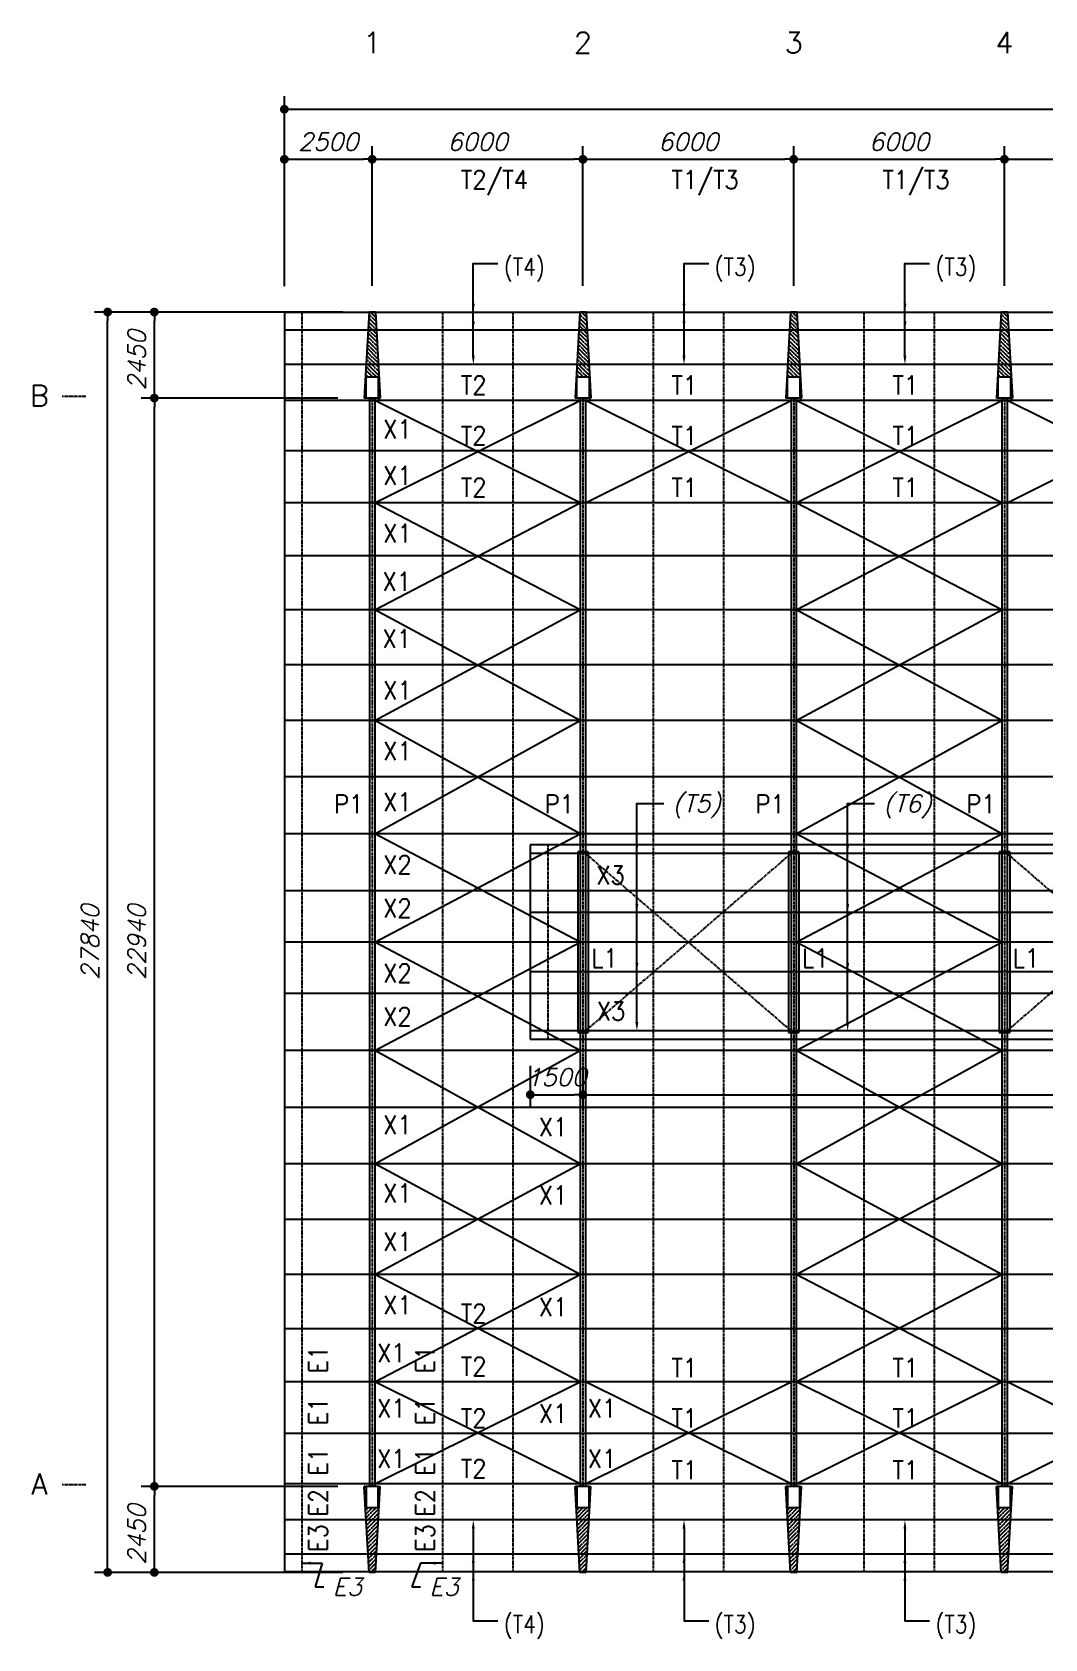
# Model space of a CAD drawing. Header units: millimetres. Extents: x -287396 to 401320, y -174247 to 142644.
# Drawn here: x 22053 to 50884, y 95146 to 140914 of the extents above; entities that cross this region are included whole.
import ezdxf
from ezdxf.enums import TextEntityAlignment as Align

# ---------------------------------------------------------------- set-up
doc = ezdxf.new("R2010")
doc.units = ezdxf.units.MM
doc.header["$LTSCALE"] = 2.5
doc.linetypes.add('CENTER', pattern=[50.8, 31.75, -6.35, 6.35, -6.35])
doc.linetypes.add('DASHED2', pattern=[9.525, 6.35, -3.175])
doc.layers.add('Estrutura Aço Porticos', color=7, linetype='Continuous')
doc.styles.add('ROMANS', font='romans', dxfattribs={"oblique": 15})
doc.dimstyles.new('ESC.250', dxfattribs={"dimscale": 250, "dimtxt": 2, "dimasz": 1, "dimexe": 1.5, "dimexo": 3, "dimgap": 1, "dimtad": 1, "dimdec": 0, "dimtxsty": 'ROMANS', "dimblk": 'DOT', "dimcen": 1, "dimclrd": 2, "dimclre": 2, "dimadec": 4, "dimazin": 0, "dimtfac": 1, "dimtdec": 0, "dimtmove": 0, "dimatfit": 3, "dimfxl": 1, "dimarcsym": 0})

# ---------------------------------------------------------------- blocks, each defined once
blk = doc.blocks.new('DOT')
at = {"color": 0, "linetype": 'ByBlock'}
blk.add_line((-0.5, 0), (-1, 0), dxfattribs=at)
at = {"color": 0, "linetype": 'ByBlock', "const_width": 0.5}
blk.add_lwpolyline([(-0.25, 0, 1), (0.25, 0, 1)], format="xyb", close=True, dxfattribs=at)
blk = doc.blocks.new('*D142')
at = {"color": 2, "lineweight": -2}
for p, q in [((29234, 133678), (29234, 137666)), ((31734, 133690), (31734, 137666)), ((29484, 137291), (31484, 137291))]:
    blk.add_line(p, q, dxfattribs=at)
at = {"layer": 'DEFPOINTS', "color": 0}
for p in [(31734, 137291), (29234, 132928), (31734, 132940)]:
    blk.add_point(p, dxfattribs=at)
at = {"color": 2, "lineweight": -2, "xscale": 250, "yscale": 250, "zscale": 250, "rotation": 180}
blk.add_blockref('DOT', (29234, 137291), dxfattribs=at)
at = {"color": 2, "lineweight": -2, "xscale": 250, "yscale": 250, "zscale": 250}
blk.add_blockref('DOT', (31734, 137291), dxfattribs=at)
at = {"color": 0, "insert": (30484, 137791), "char_height": 500, "attachment_point": 5, "style": 'ROMANS'}
blk.add_mtext('2500', dxfattribs=at)
blk = doc.blocks.new('_Dot')
at = {"color": 0, "linetype": 'ByBlock', "lineweight": -2}
blk.add_line((-0.5, 0), (-1, 0), dxfattribs=at)
at = {"color": 0, "linetype": 'ByBlock', "const_width": 0.5}
blk.add_lwpolyline([(-0.25, 0, 1), (0.25, 0, 1)], format="xyb", close=True, dxfattribs=at)
blk = doc.blocks.new('*D143')
at = {"color": 2, "lineweight": -2}
for p, q in [((31734, 133690), (31734, 137666)), ((37734, 133690), (37734, 137666)), ((31984, 137291), (37484, 137291))]:
    blk.add_line(p, q, dxfattribs=at)
at = {"layer": 'DEFPOINTS', "color": 0}
for p in [(37734, 137291), (31734, 132940), (37734, 132940)]:
    blk.add_point(p, dxfattribs=at)
at = {"color": 2, "lineweight": -2, "xscale": 250, "yscale": 250, "zscale": 250, "rotation": 180}
blk.add_blockref('DOT', (31734, 137291), dxfattribs=at)
at = {"color": 2, "lineweight": -2, "xscale": 250, "yscale": 250, "zscale": 250}
blk.add_blockref('DOT', (37734, 137291), dxfattribs=at)
at = {"color": 0, "insert": (34734, 137791), "char_height": 500, "attachment_point": 5, "style": 'ROMANS'}
blk.add_mtext('6000', dxfattribs=at)
blk = doc.blocks.new('*D144')
at = {"color": 2, "lineweight": -2}
for p, q in [((37734, 133690), (37734, 137666)), ((43734, 133690), (43734, 137666)), ((37984, 137291), (43484, 137291))]:
    blk.add_line(p, q, dxfattribs=at)
at = {"layer": 'DEFPOINTS', "color": 0}
for p in [(43734, 137291), (37734, 132940), (43734, 132940)]:
    blk.add_point(p, dxfattribs=at)
at = {"color": 2, "lineweight": -2, "xscale": 250, "yscale": 250, "zscale": 250, "rotation": 180}
blk.add_blockref('DOT', (37734, 137291), dxfattribs=at)
at = {"color": 2, "lineweight": -2, "xscale": 250, "yscale": 250, "zscale": 250}
blk.add_blockref('DOT', (43734, 137291), dxfattribs=at)
at = {"color": 0, "insert": (40734, 137791), "char_height": 500, "attachment_point": 5, "style": 'ROMANS'}
blk.add_mtext('6000', dxfattribs=at)
blk = doc.blocks.new('*D145')
at = {"color": 2, "lineweight": -2}
for p, q in [((43734, 133690), (43734, 137666)), ((49734, 133690), (49734, 137666)), ((43984, 137291), (49484, 137291))]:
    blk.add_line(p, q, dxfattribs=at)
at = {"layer": 'DEFPOINTS', "color": 0}
for p in [(49734, 137291), (43734, 132940), (49734, 132940)]:
    blk.add_point(p, dxfattribs=at)
at = {"color": 2, "lineweight": -2, "xscale": 250, "yscale": 250, "zscale": 250, "rotation": 180}
blk.add_blockref('DOT', (43734, 137291), dxfattribs=at)
at = {"color": 2, "lineweight": -2, "xscale": 250, "yscale": 250, "zscale": 250}
blk.add_blockref('DOT', (49734, 137291), dxfattribs=at)
at = {"color": 0, "insert": (46734, 137791), "char_height": 500, "attachment_point": 5, "style": 'ROMANS'}
blk.add_mtext('6000', dxfattribs=at)
blk = doc.blocks.new('*D146')
at = {"color": 2, "lineweight": -2}
for p, q in [((49734, 133690), (49734, 137666)), ((55734, 133690), (55734, 137666)), ((49984, 137291), (55484, 137291))]:
    blk.add_line(p, q, dxfattribs=at)
at = {"layer": 'DEFPOINTS', "color": 0}
for p in [(55734, 137291), (49734, 132940), (55734, 132940)]:
    blk.add_point(p, dxfattribs=at)
at = {"color": 2, "lineweight": -2, "xscale": 250, "yscale": 250, "zscale": 250, "rotation": 180}
blk.add_blockref('DOT', (49734, 137291), dxfattribs=at)
at = {"color": 2, "lineweight": -2, "xscale": 250, "yscale": 250, "zscale": 250}
blk.add_blockref('DOT', (55734, 137291), dxfattribs=at)
at = {"color": 0, "insert": (52734, 137791), "char_height": 500, "attachment_point": 5, "style": 'ROMANS'}
blk.add_mtext('6000', dxfattribs=at)
blk = doc.blocks.new('*D154')
at = {"color": 2, "lineweight": -2}
for p, q in [((29234, 133678), (29234, 139091)), ((29484, 138716), (93984, 138716)), ((94234, 133690), (94234, 139091))]:
    blk.add_line(p, q, dxfattribs=at)
at = {"layer": 'DEFPOINTS', "color": 0}
for p in [(94234, 138716), (29234, 132928), (94234, 132940)]:
    blk.add_point(p, dxfattribs=at)
at = {"color": 2, "lineweight": -2, "xscale": 250, "yscale": 250, "zscale": 250, "rotation": 180}
blk.add_blockref('DOT', (29234, 138716), dxfattribs=at)
at = {"color": 2, "lineweight": -2, "xscale": 250, "yscale": 250, "zscale": 250}
blk.add_blockref('DOT', (94234, 138716), dxfattribs=at)
at = {"color": 0, "insert": (61734, 139216), "char_height": 500, "attachment_point": 5, "style": 'ROMANS'}
blk.add_mtext('65000', dxfattribs=at)
blk = doc.blocks.new('*D156')
at = {"color": 2, "lineweight": -2}
for p, q in [((30759, 99490), (25157, 99490)), ((25532, 97290), (25532, 99240)), ((30894, 97040), (25157, 97040))]:
    blk.add_line(p, q, dxfattribs=at)
at = {"layer": 'DEFPOINTS', "color": 0}
for p in [(25532, 99490), (31509, 99490), (31644, 97040)]:
    blk.add_point(p, dxfattribs=at)
at = {"color": 2, "lineweight": -2, "xscale": 250, "yscale": 250, "zscale": 250}
for p, rotation in [((25532, 99490), 90), ((25532, 97040), 270)]:
    blk.add_blockref('DOT', p, dxfattribs=dict(at, rotation=rotation))
at = {"color": 0, "insert": (25032, 98119), "char_height": 500, "attachment_point": 5, "rotation": 90, "style": 'ROMANS'}
blk.add_mtext('2450', dxfattribs=at)
blk = doc.blocks.new('*D157')
at = {"color": 2, "lineweight": -2}
for p, q in [((30759, 130490), (25157, 130490)), ((25532, 99740), (25532, 130240)), ((30759, 99490), (25157, 99490))]:
    blk.add_line(p, q, dxfattribs=at)
at = {"layer": 'DEFPOINTS', "color": 0}
for p in [(25532, 130490), (31509, 130490), (31509, 99490)]:
    blk.add_point(p, dxfattribs=at)
at = {"color": 2, "lineweight": -2, "xscale": 250, "yscale": 250, "zscale": 250}
for p, rotation in [((25532, 130490), 90), ((25532, 99490), 270)]:
    blk.add_blockref('DOT', p, dxfattribs=dict(at, rotation=rotation))
at = {"color": 0, "insert": (25032, 114990), "char_height": 500, "attachment_point": 5, "rotation": 90, "style": 'ROMANS'}
blk.add_mtext('22940', dxfattribs=at)
blk = doc.blocks.new('*D158')
at = {"color": 2, "lineweight": -2}
for p, q in [((30894, 132940), (25157, 132940)), ((25532, 130740), (25532, 132690)), ((30759, 130490), (25157, 130490))]:
    blk.add_line(p, q, dxfattribs=at)
at = {"layer": 'DEFPOINTS', "color": 0}
for p in [(25532, 132940), (31644, 132940), (31509, 130490)]:
    blk.add_point(p, dxfattribs=at)
at = {"color": 2, "lineweight": -2, "xscale": 250, "yscale": 250, "zscale": 250}
for p, rotation in [((25532, 132940), 90), ((25532, 130490), 270)]:
    blk.add_blockref('DOT', p, dxfattribs=dict(at, rotation=rotation))
at = {"color": 0, "insert": (25032, 131569), "char_height": 500, "attachment_point": 5, "rotation": 90, "style": 'ROMANS'}
blk.add_mtext('2450', dxfattribs=at)
blk = doc.blocks.new('*D159')
at = {"color": 2, "lineweight": -2}
for p, q in [((30894, 132940), (23828, 132940)), ((24203, 97290), (24203, 132690)), ((30894, 97040), (23828, 97040))]:
    blk.add_line(p, q, dxfattribs=at)
at = {"layer": 'DEFPOINTS', "color": 0}
for p in [(24203, 132940), (31644, 132940), (31644, 97040)]:
    blk.add_point(p, dxfattribs=at)
at = {"color": 2, "lineweight": -2, "xscale": 250, "yscale": 250, "zscale": 250}
for p, rotation in [((24203, 132940), 90), ((24203, 97040), 270)]:
    blk.add_blockref('DOT', p, dxfattribs=dict(at, rotation=rotation))
at = {"color": 0, "insert": (23703, 114990), "char_height": 500, "attachment_point": 5, "rotation": 90, "style": 'ROMANS'}
blk.add_mtext('27840', dxfattribs=at)
blk = doc.blocks.new('*D179')
at = {"color": 2, "lineweight": -2}
for p, q in [((36234, 111466), (36234, 110272)), ((37734, 111466), (37734, 110272)), ((36484, 110647), (37484, 110647))]:
    blk.add_line(p, q, dxfattribs=at)
at = {"layer": 'DEFPOINTS', "color": 0}
for p in [(36234, 112216), (37734, 112216), (37734, 110647)]:
    blk.add_point(p, dxfattribs=at)
at = {"color": 2, "lineweight": -2, "xscale": 250, "yscale": 250, "zscale": 250, "rotation": 180}
blk.add_blockref('DOT', (36234, 110647), dxfattribs=at)
at = {"color": 2, "lineweight": -2, "xscale": 250, "yscale": 250, "zscale": 250}
blk.add_blockref('DOT', (37734, 110647), dxfattribs=at)
at = {"color": 0, "insert": (36984, 111147), "char_height": 500, "attachment_point": 5, "style": 'ROMANS'}
blk.add_mtext('1500', dxfattribs=at)
blk = doc.blocks.new('*D180')
at = {"color": 2, "lineweight": -2}
for p, q in [((37734, 111466), (37734, 110272)), ((87234, 111466), (87234, 110272)), ((37984, 110647), (86984, 110647))]:
    blk.add_line(p, q, dxfattribs=at)
at = {"layer": 'DEFPOINTS', "color": 0}
for p in [(37734, 112216), (87234, 112216), (87234, 110647)]:
    blk.add_point(p, dxfattribs=at)
at = {"color": 2, "lineweight": -2, "xscale": 250, "yscale": 250, "zscale": 250, "rotation": 180}
blk.add_blockref('DOT', (37734, 110647), dxfattribs=at)
at = {"color": 2, "lineweight": -2, "xscale": 250, "yscale": 250, "zscale": 250}
blk.add_blockref('DOT', (87234, 110647), dxfattribs=at)
at = {"color": 0, "insert": (58720, 111147), "char_height": 500, "attachment_point": 5, "style": 'ROMANS'}
blk.add_mtext('49500', dxfattribs=at)

msp = doc.modelspace()

# ---------------------------------------------------------------- hatches: boundary and pattern name
h = msp.add_hatch()
h.set_pattern_fill('ANSI35', color=6, scale=25, style=0)
h.set_pattern_definition([(315, (-208356.14, 194951.68), (-112.2532, -112.2532), []), (315, (-208243.89, 194951.68), (-112.2532, -112.2532), [198.4375, -39.6875, 0, -39.6875])])
h.paths.add_polyline_path([(31958.934, 130490.493), (31908.934, 130490.493), (31908.934, 131090.493), (31558.934, 131090.493), (31558.934, 130490.493), (31508.934, 130490.493), (31643.934, 132940.493), (31823.934, 132940.493)])
h = msp.add_hatch()
h.set_pattern_fill('ANSI35', color=6, scale=25, style=0)
h.set_pattern_definition([(315, (-202356.14, 194951.68), (-112.2532, -112.2532), []), (315, (-202243.89, 194951.68), (-112.2532, -112.2532), [198.4375, -39.6875, 0, -39.6875])])
h.paths.add_polyline_path([(37958.934, 130490.493), (37908.934, 130490.493), (37908.934, 131090.493), (37558.934, 131090.493), (37558.934, 130490.493), (37508.934, 130490.493), (37643.934, 132940.493), (37823.934, 132940.493)])
h = msp.add_hatch()
h.set_pattern_fill('ANSI35', color=6, scale=25, style=0)
h.set_pattern_definition([(315, (-196356.14, 194951.68), (-112.2532, -112.2532), []), (315, (-196243.89, 194951.68), (-112.2532, -112.2532), [198.4375, -39.6875, 0, -39.6875])])
h.paths.add_polyline_path([(43958.934, 130490.493), (43908.934, 130490.493), (43908.934, 131090.493), (43558.934, 131090.493), (43558.934, 130490.493), (43508.934, 130490.493), (43643.934, 132940.493), (43823.934, 132940.493)])
h = msp.add_hatch()
h.set_pattern_fill('ANSI35', color=6, scale=25, style=0)
h.set_pattern_definition([(315, (-190356.14, 194951.68), (-112.2532, -112.2532), []), (315, (-190243.89, 194951.68), (-112.2532, -112.2532), [198.4375, -39.6875, 0, -39.6875])])
h.paths.add_polyline_path([(49958.934, 130490.493), (49908.934, 130490.493), (49908.934, 131090.493), (49558.934, 131090.493), (49558.934, 130490.493), (49508.934, 130490.493), (49643.934, 132940.493), (49823.934, 132940.493)])
h = msp.add_hatch()
h.set_pattern_fill('ANSI35', color=6, scale=25, style=0)
h.set_pattern_definition([(45, (-208356.14, 35029.31), (-112.2532, 112.2532), []), (45, (-208243.89, 35029.31), (-112.2532, 112.2532), [198.4375, -39.6875, 0, -39.6875])])
h.paths.add_polyline_path([(31958.934, 99490.493), (31908.934, 99490.493), (31908.934, 98890.493), (31558.934, 98890.493), (31558.934, 99490.493), (31508.934, 99490.493), (31643.934, 97040.493), (31823.934, 97040.493)])
h = msp.add_hatch()
h.set_pattern_fill('ANSI35', color=6, scale=25, style=0)
h.set_pattern_definition([(45, (-202356.14, 35029.31), (-112.2532, 112.2532), []), (45, (-202243.89, 35029.31), (-112.2532, 112.2532), [198.4375, -39.6875, 0, -39.6875])])
h.paths.add_polyline_path([(37958.934, 99490.493), (37908.934, 99490.493), (37908.934, 98890.493), (37558.934, 98890.493), (37558.934, 99490.493), (37508.934, 99490.493), (37643.934, 97040.493), (37823.934, 97040.493)])
h = msp.add_hatch()
h.set_pattern_fill('ANSI35', color=6, scale=25, style=0)
h.set_pattern_definition([(45, (-196356.14, 35029.31), (-112.2532, 112.2532), []), (45, (-196243.89, 35029.31), (-112.2532, 112.2532), [198.4375, -39.6875, 0, -39.6875])])
h.paths.add_polyline_path([(43958.934, 99490.493), (43908.934, 99490.493), (43908.934, 98890.493), (43558.934, 98890.493), (43558.934, 99490.493), (43508.934, 99490.493), (43643.934, 97040.493), (43823.934, 97040.493)])
h = msp.add_hatch()
h.set_pattern_fill('ANSI35', color=6, scale=25, style=0)
h.set_pattern_definition([(45, (-190356.14, 35029.31), (-112.2532, 112.2532), []), (45, (-190243.89, 35029.31), (-112.2532, 112.2532), [198.4375, -39.6875, 0, -39.6875])])
h.paths.add_polyline_path([(49958.934, 99490.493), (49908.934, 99490.493), (49908.934, 98890.493), (49558.934, 98890.493), (49558.934, 99490.493), (49508.934, 99490.493), (49643.934, 97040.493), (49823.934, 97040.493)])

# ---------------------------------------------------------------- linework, layer by layer
at = {"color": 6, "linetype": 'DASHED2'}
for p, q in [((29233.934, 132927.635), (29233.934, 97053.351)), ((36233.934, 117765.041), (36233.934, 112215.945)), ((87233.934, 117765.041), (36233.934, 117765.041)), ((87233.934, 112215.945), (36233.934, 112215.945))]:
    msp.add_line(p, q, dxfattribs=at)
at = {"color": 7}
for p, q in [((94233.934, 132927.635), (29233.934, 132927.635)), ((94233.934, 132421.209), (29233.934, 132421.209)), ((94233.934, 131445.99), (29233.934, 131445.99)), ((94233.934, 130421.519), (29233.934, 130421.519)), ((94233.934, 128985.519), (29233.934, 128985.519)), ((94233.934, 127510.168), (29233.934, 127510.168)), ((94233.934, 126000.165), (29233.934, 126000.165)), ((94233.934, 124459.689), (29233.934, 124459.689)), ((94233.934, 122893.004), (29233.934, 122893.004)), ((94233.934, 121304.446), (29233.934, 121304.446)), ((94233.934, 119698.411), (29233.934, 119698.411)), ((94233.934, 118079.346), (29233.934, 118079.346)), ((94233.934, 116451.732), (29233.934, 116451.732)), ((94233.934, 114990.493), (29233.934, 114990.493)), ((94233.934, 113529.255), (29233.934, 113529.255)), ((94233.934, 111901.64), (29233.934, 111901.64)), ((94233.934, 110282.575), (29233.934, 110282.575)), ((94233.934, 108676.541), (29233.934, 108676.541)), ((94233.934, 107087.982), (29233.934, 107087.982)), ((94233.934, 105521.297), (29233.934, 105521.297)), ((94233.934, 103980.821), (29233.934, 103980.821)), ((94233.934, 102470.818), (29233.934, 102470.818)), ((94233.934, 100995.468), (29233.934, 100995.468)), ((94233.934, 99559.468), (29233.934, 99559.468)), ((94233.934, 98534.997), (29233.934, 98534.997)), ((94233.934, 97559.777), (29233.934, 97559.777)), ((94233.934, 97053.351), (29233.934, 97053.351))]:
    msp.add_line(p, q, dxfattribs=at)
at = {"color": 2, "linetype": 'CENTER'}
for p, q in [((29733.934, 132927.635), (29733.934, 97053.351)), ((33733.934, 132927.635), (33733.934, 97053.351)), ((35733.934, 132927.635), (35733.934, 97053.351)), ((39733.934, 132927.635), (39733.934, 97053.351)), ((41733.934, 132927.635), (41733.934, 97053.351)), ((45733.934, 132927.635), (45733.934, 97053.351)), ((47733.934, 132927.635), (47733.934, 97053.351)), ((23580.198, 130532.481), (22910.387, 130532.481)), ((31733.934, 130490.493), (31733.934, 99490.493)), ((37733.934, 130490.493), (37733.934, 99490.493)), ((43733.934, 130490.493), (43733.934, 99490.493)), ((49733.934, 130490.493), (49733.934, 99490.493)), ((36733.934, 117765.041), (36733.934, 112215.945)), ((37808.934, 112465.945), (43658.934, 117515.041)), ((37808.934, 117515.041), (43658.934, 112465.945)), ((49808.934, 112465.945), (55658.934, 117515.041)), ((49808.934, 117515.041), (55658.934, 112465.945)), ((23580.198, 99532.481), (22910.387, 99532.481))]:
    msp.add_line(p, q, dxfattribs=at)
at = {"color": 2}
for p, q in [((31643.934, 132940.493), (31508.934, 130490.493)), ((31823.934, 132940.493), (31958.934, 130490.493)), ((37643.934, 132940.493), (37508.934, 130490.493)), ((37823.934, 132940.493), (37958.934, 130490.493)), ((43643.934, 132940.493), (43508.934, 130490.493)), ((43823.934, 132940.493), (43958.934, 130490.493)), ((49643.934, 132940.493), (49508.934, 130490.493)), ((49823.934, 132940.493), (49958.934, 130490.493)), ((31808.934, 127510.168), (37658.934, 130421.519)), ((37658.934, 127510.168), (31808.934, 130421.519)), ((43658.934, 127510.168), (37808.934, 130421.519)), ((37808.934, 127510.168), (43658.934, 130421.519)), ((43808.934, 127510.168), (49658.934, 130421.519)), ((49658.934, 127510.168), (43808.934, 130421.519)), ((55658.934, 127510.168), (49808.934, 130421.519)), ((49808.934, 127510.168), (55658.934, 130421.519)), ((37658.934, 124459.689), (31808.934, 127510.168)), ((31808.934, 124459.689), (37658.934, 127510.168)), ((49658.934, 124459.689), (43808.934, 127510.168)), ((43808.934, 124459.689), (49658.934, 127510.168)), ((31808.934, 121304.446), (37658.934, 124459.689)), ((37658.934, 121304.446), (31808.934, 124459.689)), ((43808.934, 121304.446), (49658.934, 124459.689)), ((49658.934, 121304.446), (43808.934, 124459.689)), ((37658.934, 118079.346), (31808.934, 121304.446)), ((31808.934, 118079.346), (37658.934, 121304.446)), ((49658.934, 118079.346), (43808.934, 121304.446)), ((43808.934, 118079.346), (49658.934, 121304.446)), ((31808.934, 114990.493), (37658.934, 118079.346)), ((37658.934, 114990.493), (31808.934, 118079.346)), ((43808.934, 114990.493), (49658.934, 118079.346)), ((49658.934, 114990.493), (43808.934, 118079.346)), ((37658.934, 111901.64), (31808.934, 114990.493)), ((31808.934, 111901.64), (37658.934, 114990.493)), ((49658.934, 111901.64), (43808.934, 114990.493)), ((43808.934, 111901.64), (49658.934, 114990.493)), ((31808.934, 108676.541), (37658.934, 111901.64)), ((37658.934, 108676.541), (31808.934, 111901.64)), ((43808.934, 108676.541), (49658.934, 111901.64)), ((49658.934, 108676.541), (43808.934, 111901.64)), ((37658.934, 105521.297), (31808.934, 108676.541)), ((31808.934, 105521.297), (37658.934, 108676.541)), ((49658.934, 105521.297), (43808.934, 108676.541)), ((43808.934, 105521.297), (49658.934, 108676.541)), ((31808.934, 102470.818), (37658.934, 105521.297)), ((37658.934, 102470.818), (31808.934, 105521.297)), ((43808.934, 102470.818), (49658.934, 105521.297)), ((49658.934, 102470.818), (43808.934, 105521.297)), ((37658.934, 99559.468), (31808.934, 102470.818)), ((31808.934, 99559.468), (37658.934, 102470.818)), ((43658.934, 99559.468), (37808.934, 102470.818)), ((37808.934, 99559.468), (43658.934, 102470.818)), ((49658.934, 99559.468), (43808.934, 102470.818)), ((43808.934, 99559.468), (49658.934, 102470.818)), ((55658.934, 99559.468), (49808.934, 102470.818)), ((49808.934, 99559.468), (55658.934, 102470.818)), ((31643.934, 97040.493), (31508.934, 99490.493)), ((31823.934, 97040.493), (31958.934, 99490.493)), ((37643.934, 97040.493), (37508.934, 99490.493)), ((37823.934, 97040.493), (37958.934, 99490.493)), ((43643.934, 97040.493), (43508.934, 99490.493)), ((43823.934, 97040.493), (43958.934, 99490.493)), ((49643.934, 97040.493), (49508.934, 99490.493)), ((49823.934, 97040.493), (49958.934, 99490.493))]:
    msp.add_line(p, q, dxfattribs=at)
for p, q in [((31823.934, 132940.493), (31643.934, 132940.493)), ((37823.934, 132940.493), (37643.934, 132940.493)), ((43823.934, 132940.493), (43643.934, 132940.493)), ((49823.934, 132940.493), (49643.934, 132940.493)), ((31558.934, 130490.493), (31508.934, 130490.493)), ((31908.934, 130490.493), (31958.934, 130490.493)), ((37558.934, 130490.493), (37508.934, 130490.493)), ((37908.934, 130490.493), (37958.934, 130490.493)), ((43558.934, 130490.493), (43508.934, 130490.493)), ((43908.934, 130490.493), (43958.934, 130490.493)), ((49558.934, 130490.493), (49508.934, 130490.493)), ((49908.934, 130490.493), (49958.934, 130490.493)), ((31558.934, 99490.493), (31508.934, 99490.493)), ((31908.934, 99490.493), (31958.934, 99490.493)), ((37558.934, 99490.493), (37508.934, 99490.493)), ((37908.934, 99490.493), (37958.934, 99490.493)), ((43558.934, 99490.493), (43508.934, 99490.493)), ((43908.934, 99490.493), (43958.934, 99490.493)), ((49558.934, 99490.493), (49508.934, 99490.493)), ((49908.934, 99490.493), (49958.934, 99490.493)), ((31823.934, 97040.493), (31643.934, 97040.493)), ((37823.934, 97040.493), (37643.934, 97040.493)), ((43823.934, 97040.493), (43643.934, 97040.493)), ((49823.934, 97040.493), (49643.934, 97040.493))]:
    msp.add_line(p, q)
at = {"color": 7, "linetype": 'Continuous'}
for p, q in [((31658.934, 130490.493), (31658.934, 99490.493)), ((31808.934, 130490.493), (31808.934, 99490.493)), ((37658.934, 130490.493), (37658.934, 99490.493)), ((37808.934, 130490.493), (37808.934, 99490.493)), ((43658.934, 130490.493), (43658.934, 99490.493)), ((43808.934, 130490.493), (43808.934, 99490.493)), ((49658.934, 130490.493), (49658.934, 99490.493)), ((49808.934, 130490.493), (49808.934, 99490.493))]:
    msp.add_line(p, q, dxfattribs=at)
at = {"color": 3}
for p, q in [((87233.934, 117515.041), (36233.934, 117515.041)), ((87233.934, 115836.697), (36233.934, 115836.697)), ((87233.934, 114144.289), (36233.934, 114144.289)), ((87233.934, 112465.945), (36233.934, 112465.945))]:
    msp.add_line(p, q, dxfattribs=at)
at = {"color": 4, "linetype": 'Continuous'}
for p, q in [((37583.934, 117565.041), (37583.934, 112415.945)), ((37883.934, 117565.041), (37583.934, 117565.041)), ((37883.934, 117565.041), (37883.934, 112415.945)), ((43583.934, 117565.041), (43583.934, 112415.945)), ((43883.934, 117565.041), (43583.934, 117565.041)), ((43883.934, 117565.041), (43883.934, 112415.945)), ((49583.934, 117565.041), (49583.934, 112415.945)), ((49883.934, 117565.041), (49583.934, 117565.041)), ((49883.934, 117565.041), (49883.934, 112415.945)), ((37583.934, 112415.945), (37883.934, 112415.945)), ((43583.934, 112415.945), (43883.934, 112415.945)), ((49583.934, 112415.945), (49883.934, 112415.945))]:
    msp.add_line(p, q, dxfattribs=at)
at = {"color": 2}
for points in [[(34612.098, 131695.99), (34612.098, 134322.833), (35314.956, 134322.833)], [(40612.098, 131695.99), (40612.098, 134322.833), (41314.956, 134322.833)], [(46901.174, 131695.99), (46901.174, 134322.833), (47604.032, 134322.833)], [(39269.482, 112715.945), (39269.482, 118941.978), (40038.853, 118941.978)], [(45269.482, 112715.945), (45269.482, 118941.978), (46038.853, 118941.978)], [(34612.098, 98284.997), (34612.098, 95658.154), (35314.956, 95658.154)], [(40612.098, 98284.997), (40612.098, 95658.154), (41314.956, 95658.154)], [(46901.174, 98284.997), (46901.174, 95658.154), (47604.032, 95658.154)]]:
    msp.add_lwpolyline(points, dxfattribs=at)
for points in [[(31558.934, 131090.493), (31908.934, 131090.493), (31908.934, 130490.493), (31558.934, 130490.493)], [(37558.934, 131090.493), (37908.934, 131090.493), (37908.934, 130490.493), (37558.934, 130490.493)], [(43558.934, 131090.493), (43908.934, 131090.493), (43908.934, 130490.493), (43558.934, 130490.493)], [(49558.934, 131090.493), (49908.934, 131090.493), (49908.934, 130490.493), (49558.934, 130490.493)], [(31558.934, 98890.493), (31908.934, 98890.493), (31908.934, 99490.493), (31558.934, 99490.493)], [(37558.934, 98890.493), (37908.934, 98890.493), (37908.934, 99490.493), (37558.934, 99490.493)], [(43558.934, 98890.493), (43908.934, 98890.493), (43908.934, 99490.493), (43558.934, 99490.493)], [(49558.934, 98890.493), (49908.934, 98890.493), (49908.934, 99490.493), (49558.934, 99490.493)]]:
    msp.add_lwpolyline(points, close=True)
for points in [[(34653.765, 133177.635), (34612.098, 132927.635), (34570.432, 133177.635)], [(40653.765, 133177.635), (40612.098, 132927.635), (40570.432, 133177.635)], [(46942.841, 133177.635), (46901.174, 132927.635), (46859.507, 133177.635)], [(34653.765, 132671.209), (34612.098, 132421.209), (34570.432, 132671.209)], [(40653.765, 132671.209), (40612.098, 132421.209), (40570.432, 132671.209)], [(46942.841, 132671.209), (46901.174, 132421.209), (46859.507, 132671.209)], [(34653.765, 131695.99), (34612.098, 131445.99), (34570.432, 131695.99)], [(40653.765, 131695.99), (40612.098, 131445.99), (40570.432, 131695.99)], [(46942.841, 131695.99), (46901.174, 131445.99), (46859.507, 131695.99)], [(39311.149, 117765.041), (39269.482, 117515.041), (39227.815, 117765.041)], [(45311.149, 117765.041), (45269.482, 117515.041), (45227.815, 117765.041)], [(39311.149, 116078.962), (39269.482, 115828.962), (39227.815, 116078.962)], [(45311.149, 116078.962), (45269.482, 115828.962), (45227.815, 116078.962)], [(39311.149, 114394.289), (39269.482, 114144.289), (39227.815, 114394.289)], [(45311.149, 114394.289), (45269.482, 114144.289), (45227.815, 114394.289)], [(39311.149, 112715.945), (39269.482, 112465.945), (39227.815, 112715.945)], [(45311.149, 112715.945), (45269.482, 112465.945), (45227.815, 112715.945)], [(34653.765, 98284.997), (34612.098, 98534.997), (34570.432, 98284.997)], [(40653.765, 98284.997), (40612.098, 98534.997), (40570.432, 98284.997)], [(46942.841, 98284.997), (46901.174, 98534.997), (46859.507, 98284.997)], [(34653.765, 97309.777), (34612.098, 97559.777), (34570.432, 97309.777)], [(40653.765, 97309.777), (40612.098, 97559.777), (40570.432, 97309.777)], [(46942.841, 97309.777), (46901.174, 97559.777), (46859.507, 97309.777)], [(34653.765, 96803.351), (34612.098, 97053.351), (34570.432, 96803.351)], [(40653.765, 96803.351), (40612.098, 97053.351), (40570.432, 96803.351)], [(46942.841, 96803.351), (46901.174, 97053.351), (46859.507, 96803.351)]]:
    msp.add_solid(points, dxfattribs=at)

# ---------------------------------------------------------------- texts
at = {"style": 'ROMANS', "width": 0.9}
for s, p in [('T2/T4', (34256.289, 136447.518)), ('T1/T3', (40256.289, 136447.518)), ('T1/T3', (46256.289, 136447.518)), ('T2', (34256.289, 130592.306)), ('T1', (40256.289, 130592.306)), ('T1', (46545.364, 130592.306)), ('X1', (32045.09, 129342.291)), ('T2', (34256.289, 129156.306)), ('T1', (40256.289, 129156.306)), ('T1', (46545.364, 129156.306)), ('X1', (32045.09, 128021.163)), ('T2', (34256.289, 127680.955)), ('T1', (40256.289, 127680.955)), ('T1', (46545.364, 127680.955)), ('X1', (32045.09, 126371.6)), ('X1', (32024.813, 125002.554)), ('X1', (32024.813, 123373.9)), ('X1', (32045.09, 121901.703)), ('X1', (32045.09, 120172.792)), ('P1', (30643.738, 118663.087)), ('X1', (32045.09, 118721.87)), ('P1', (36643.738, 118663.087)), ('P1', (42643.738, 118663.087)), ('P1', (48643.738, 118663.087)), ('X2', (32045.09, 116934.622)), ('X3', (38110.828, 116637.7)), ('X2', (32045.09, 115695.819)), ('L1', (37970.625, 114272.325)), ('L1', (43970.625, 114272.325)), ('L1', (49970.625, 114272.325)), ('X2', (32045.09, 113844.394)), ('X2', (32045.09, 112605.591)), ('X3', (38127.668, 112764.437)), ('X1', (32045.09, 109522.552)), ('X1', (36476.897, 109463.694)), ('X1', (32045.09, 107579.815)), ('X1', (36476.897, 107520.957)), ('X1', (32045.09, 106197.403)), ('X1', (32045.09, 104393.102)), ('X1', (36476.897, 104334.244)), ('T2', (34256.289, 104151.608)), ('X1', (31868.285, 103026.765)), ('T2', (34256.289, 102641.605)), ('T1', (40256.289, 102602.254)), ('T1', (46545.364, 102602.254)), ('X1', (31868.285, 101450.175)), ('T2', (34256.289, 101166.255)), ('X1', (36476.897, 101303.029)), ('X1', (37868.285, 101450.175)), ('T1', (40256.289, 101166.255)), ('T1', (46545.364, 101166.255)), ('X1', (31868.285, 100013.657)), ('T2', (34256.289, 99730.255)), ('X1', (37868.285, 100013.657)), ('T1', (40256.289, 99690.904)), ('T1', (46545.364, 99690.904))]:
    msp.add_text(s, height=527.9999, dxfattribs=at).set_placement(p)
at = {"color": 7, "style": 'ROMANS', "width": 0.85}
for s, p in [('(T4)', (35484.004, 133977.595)), ('(T3)', (41484.004, 133977.595)), ('(T3)', (47773.079, 133977.595)), ('(T4)', (35484.004, 95312.916)), ('(T3)', (41484.004, 95312.916)), ('(T3)', (47773.079, 95312.916))]:
    msp.add_text(s, height=500, dxfattribs=at).set_placement(p)
at = {"style": 'ROMANS', "width": 0.9}
for s, p in [('E1', (30459.12, 102705.15)), ('E1', (33507.897, 102705.15)), ('E1', (30459.12, 101229.8)), ('E1', (33507.897, 101229.8)), ('E1', (30459.12, 99793.8)), ('E1', (33507.897, 99793.8)), ('E2', (30459.12, 98624.761)), ('E2', (33507.897, 98624.761)), ('E3', (30459.12, 97619.157)), ('E3', (33507.897, 97619.157))]:
    msp.add_text(s, height=527.9999, rotation=90, dxfattribs=at).set_placement(p)
at = {"color": 7, "char_height": 500, "attachment_point": 1, "style": 'ROMANS'}
for s, insert in [('(T5)', (40288.853, 119191.978)), ('(T6)', (46288.853, 119191.978)), ('E3', (30610.63, 96879.581)), ('E3', (33362.55, 96879.581))]:
    msp.add_mtext(s, dxfattribs=dict(at, insert=insert))
at = {"layer": 'Estrutura Aço Porticos', "style": 'ROMANS'}
for s, p in [('1', (31733.934, 140613.673)), ('2', (37733.934, 140613.673)), ('3', (43733.934, 140613.673)), ('4', (49733.934, 140613.673)), ('B', (22259.102, 130555.242)), ('A', (22259.102, 99555.242))]:
    msp.add_text(s, height=600, dxfattribs=at).set_placement(p, align=Align.MIDDLE_CENTER)

# ---------------------------------------------------------------- dimensions: what is measured, and where the dimension line sits
at = {"color": 7}
dim = msp.add_linear_dim(base=(94233.934, 138716.226), p1=(29233.934, 132927.635), p2=(94233.934, 132940.493), dimstyle='ESC.250', dxfattribs=at)
dim.commit()
dim.dimension.update_dxf_attribs({"geometry": '*D154', "text_midpoint": (61733.934, 139216.226)})
for base, p1, p2, picture, middle in [((31733.934, 137291.009), (29233.934, 132927.635), (31733.934, 132940.493), '*D142', (30483.934, 137291.009)), ((87233.934, 110646.77), (37733.934, 112215.945), (87233.934, 112215.945), '*D180', (58720.073, 110646.77))]:
    dim = msp.add_linear_dim(base=base, p1=p1, p2=p2, dimstyle='ESC.250', override={"dimtmove": 1}, dxfattribs=at)
    dim.commit()
    dim.dimension.update_dxf_attribs({"geometry": picture, "text_midpoint": middle, "dimtype": 160})
for base, p1, p2, picture, middle in [((37733.934, 137291.009), (31733.934, 132940.493), (37733.934, 132940.493), '*D143', (34733.934, 137791.009)), ((43733.934, 137291.009), (37733.934, 132940.493), (43733.934, 132940.493), '*D144', (40733.934, 137791.009)), ((49733.934, 137291.009), (43733.934, 132940.493), (49733.934, 132940.493), '*D145', (46733.934, 137791.009)), ((55733.934, 137291.009), (49733.934, 132940.493), (55733.934, 132940.493), '*D146', (52733.934, 137791.009))]:
    dim = msp.add_linear_dim(base=base, p1=p1, p2=p2, dimstyle='ESC.250', override={"dimtmove": 1}, dxfattribs=at)
    dim.commit()
    dim.dimension.update_dxf_attribs({"geometry": picture, "text_midpoint": middle})
dim = msp.add_linear_dim(base=(24203.409, 132940.493), p1=(31643.934, 97040.493), p2=(31643.934, 132940.493), angle=90, text='27840', dimstyle='ESC.250', dxfattribs=at)
dim.commit()
dim.dimension.update_dxf_attribs({"geometry": '*D159', "text_midpoint": (23703.409, 114990.493)})
dim = msp.add_linear_dim(base=(25531.585, 132940.493), p1=(31508.934, 130490.493), p2=(31643.934, 132940.493), angle=90, dimstyle='ESC.250', override={"dimtmove": 1}, dxfattribs=at)
dim.commit()
dim.dimension.update_dxf_attribs({"geometry": '*D158', "text_midpoint": (25531.585, 131569.191), "dimtype": 160})
dim = msp.add_linear_dim(base=(25531.585, 130490.493), p1=(31508.934, 99490.493), p2=(31508.934, 130490.493), angle=90, text='22940', dimstyle='ESC.250', override={"dimtmove": 1}, dxfattribs=at)
dim.commit()
dim.dimension.update_dxf_attribs({"geometry": '*D157', "text_midpoint": (25031.585, 114990.493)})
dim = msp.add_linear_dim(base=(37733.934, 110646.77), p1=(36233.934, 112215.945), p2=(37733.934, 112215.945), dimstyle='ESC.250', dxfattribs=at)
dim.commit()
dim.dimension.update_dxf_attribs({"geometry": '*D179', "text_midpoint": (36983.934, 110646.77), "dimtype": 160})
dim = msp.add_linear_dim(base=(25531.585, 99490.493), p1=(31643.934, 97040.493), p2=(31508.934, 99490.493), angle=90, dimstyle='ESC.250', dxfattribs=at)
dim.commit()
dim.dimension.update_dxf_attribs({"geometry": '*D156', "text_midpoint": (25531.585, 98119.191), "dimtype": 160})

# ---------------------------------------------------------------- leaders
at = {"color": 7, "annotation_type": 0, "has_hookline": 1, "hookline_direction": 0, "text_width": 872.07}
for points in [[(29733.934, 97302.915), (30307.564, 97302.915), (30110.63, 96629.581), (30360.63, 96629.581)], [(33733.934, 97302.915), (33112.55, 97302.915), (32862.55, 96629.581), (33112.55, 96629.581)]]:
    msp.add_leader(points, dimstyle='ESC.250', override={"dimgap": 1, "dimtad": 0}, dxfattribs=at)

doc.saveas('drawing.dxf')
